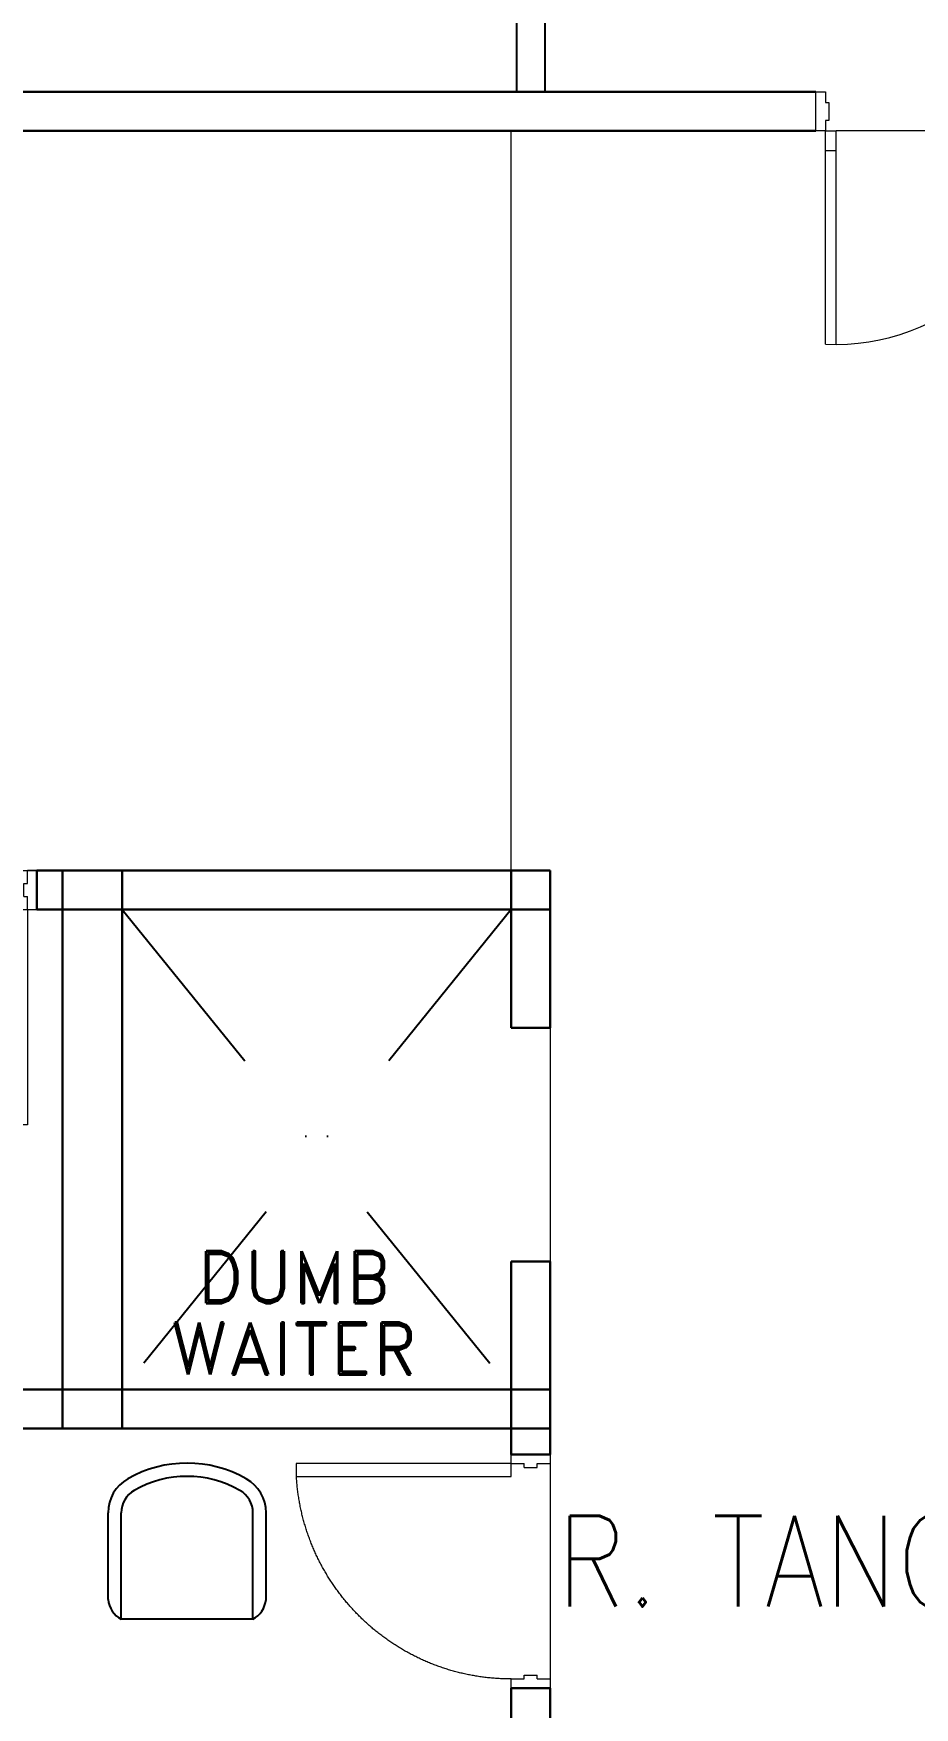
# Model space of a CAD drawing. Header units: inches. Extents: x -86493719 to 430035, y 21644 to 1519532.
# Drawn here: x 49717 to 53115, y 55154 to 61604 of the extents above; entities that cross this region are included whole.
import ezdxf
from ezdxf.enums import TextEntityAlignment as Align

# ---------------------------------------------------------------- set-up
doc = ezdxf.new("R2010")
doc.units = ezdxf.units.IN
doc.header["$MEASUREMENT"] = 0
doc.linetypes.add('DASHDOT', pattern=[1, 0.5, -0.25, 0, -0.25])
doc.linetypes.add('DASHED', pattern=[19.05, 12.7, -6.35])
for name, color, linetype in [('Cabinet', 8, 'Continuous'), ('GRID', 8, 'DASHDOT'), ('partition', 8, 'Continuous')]:
    doc.layers.add(name, color=color, linetype=linetype)
for name, color, linetype, lineweight in [('CORRIDOR', 8, 'Continuous', 20), ('DOOR', 8, 'Continuous', 20), ('DR', 8, 'Continuous', 18), ('LW', 8, 'Continuous', 20), ('t3', 8, 'Continuous', 25), ('wall', 8, 'Continuous', 30)]:
    doc.layers.add(name, color=color, linetype=linetype, lineweight=lineweight)
doc.styles.add('LAILA', font='romans.shx', dxfattribs={"width": 0.85})
doc.styles.add('VERDANA1000', font='romand.shx', dxfattribs={"height": 1000})

# ---------------------------------------------------------------- blocks, each defined once
blk = doc.blocks.new('A$C64615766')
at = {"layer": 'CORRIDOR', "color": 2}
blk.add_line((1722.5, 822.5), (77.5, 822.5), dxfattribs=at)
at = {"layer": 'DR', "color": 3}
for p, q in [((0, 822.5), (0, 972.5)), ((1800, 822.5), (1800, 972.5))]:
    blk.add_line(p, q, dxfattribs=at)
at = {"layer": 'DR'}
for p, q in [((37.5, 822.5), (77.5, 822.5)), ((37.5, 1), (37.5, 822.5)), ((77.5, 0), (77.5, 822.5)), ((1762.5, 822.5), (1722.5, 822.5)), ((1722.5, 0), (1722.5, 822.5)), ((1762.5, 1), (1762.5, 822.5)), ((37.5, 747.5), (77.5, 747.5)), ((1762.5, 747.5), (1722.5, 747.5))]:
    blk.add_line(p, q, dxfattribs=at)
for points in [[(0, 972.5), (37.5, 972.5), (37.5, 932.5), (50, 932.5), (50, 862.5), (37.5, 862.5), (37.5, 822.5), (0, 822.5)], [(1800, 972.5), (1762.5, 972.5), (1762.5, 932.5), (1750, 932.5), (1750, 862.5), (1762.5, 862.5), (1762.5, 822.5), (1800, 822.5)]]:
    blk.add_lwpolyline(points, dxfattribs=at)
at = {"layer": 'DR', "color": 8}
for centre, start, end in [((77.5, 822.5), 267.21257, 0.00009), ((1722.5, 822.5), 179.99991, 272.78743)]:
    blk.add_arc(centre, 822.5, start, end, dxfattribs=at)
blk = doc.blocks.new('Dp900')
at = {"layer": 'DOOR', "color": 4}
for p, q in [((35, 150), (0, 150)), ((35, 150), (35, 100)), ((900, 150), (865, 150)), ((865, 150), (865, 100)), ((50, 100), (35, 100)), ((50, 100), (50, 50)), ((850, 100), (850, 50)), ((865, 100), (850, 100)), ((0, 0), (35, 0)), ((50, 50), (35, 50)), ((35, 50), (35, 0)), ((865, 50), (850, 50)), ((865, 50), (865, 0)), ((865, 0), (900, 0))]:
    blk.add_line(p, q, dxfattribs=at)
at = {"layer": 'DOOR', "color": 1}
for p, q in [((0, 150), (0, 0)), ((0, 150), (0, 0)), ((900, 150), (900, 0)), ((900, 150), (900, 0))]:
    blk.add_line(p, q, dxfattribs=at)
at = {"layer": 'DOOR'}
blk.add_lwpolyline([(35, 150), (35, 980), (85, 980), (85, 150)], close=True, dxfattribs=at)
at = {"layer": 'DOOR', "color": 9, "linetype": 'DASHED', "ltscale": 100}
blk.add_arc((35, 150), 830, 360, 86.54636, dxfattribs=at)
blk = doc.blocks.new('meja mesyuarat')
at = {"color": 8}
for p, q in [((7243.2, 2766.1), (7243.2, 3100)), ((7294, 2689.9), (7294, 3099.9)), ((7802, 2689.9), (7802, 3099.9)), ((7852.8, 2766.1), (7852.8, 3100)), ((7802, 2689.9), (7294, 2689.9))]:
    blk.add_line(p, q, dxfattribs=at)
for centre, radius, start, end in [((7548, 2830.1), 461.7, 60.32545, 119.67455), ((7394.2, 3100), 151, 119.67455, 180), ((7548, 2830.1), 410.7, 60.28299, 119.71701), ((7701.8, 3100), 151, 0, 60.32545), ((7394, 3099.9), 100, 119.71701, 180), ((7702, 3099.9), 100, 0, 60.28299), ((7343.7, 2778), 101.2, 186.77827, 240.60186), ((7752.3, 2778), 101.2, 299.39814, 353.22173)]:
    blk.add_arc(centre, radius, start, end, dxfattribs=at)

msp = doc.modelspace()

# ---------------------------------------------------------------- linework, layer by layer
at = {"layer": 'GRID', "linetype": 'DASHDOT', "ltscale": 1500}
for p, q in [((51559.3, 58228.6), (50059.3, 56378.6)), ((50059.3, 58228.6), (51559.3, 56378.6))]:
    msp.add_line(p, q, dxfattribs=at)
at = {"layer": 'LW'}
for p, q in [((51559.3, 58378.6), (51559.3, 61228.6)), ((48829.3, 58378.6), (49729.3, 58378.6)), ((51709.3, 57772.6), (51709.3, 56872.6)), ((51709.3, 56128.6), (51709.3, 55228.6))]:
    msp.add_line(p, q, dxfattribs=at)
at = {"layer": 'partition'}
for p, q in [((51579.3, 61829.9), (51579.3, 61378.6)), ((51689.3, 61829.9), (51689.3, 61378.6))]:
    msp.add_line(p, q, dxfattribs=at)
at = {"layer": 'wall'}
for p, q in [((52734.3, 61378.6), (47409.3, 61378.6)), ((51709.3, 61228.6), (44059.3, 61228.6)), ((52734.3, 61228.6), (51709.3, 61228.6)), ((51709.3, 58378.6), (49729.3, 58378.6)), ((49729.3, 58228.6), (49729.3, 58378.6)), ((49829.3, 56228.6), (49829.3, 58378.6)), ((50059.3, 56228.6), (50059.3, 58378.6)), ((51559.3, 57772.6), (51559.3, 58378.6)), ((51709.3, 57772.6), (51709.3, 58378.6)), ((51709.3, 58228.6), (49729.3, 58228.6)), ((51709.3, 57772.6), (51559.3, 57772.6)), ((51559.3, 56128.6), (51559.3, 56872.6)), ((51709.3, 56872.6), (51559.3, 56872.6)), ((51709.3, 56128.6), (51709.3, 56872.6)), ((43784.3, 56378.6), (51709.3, 56378.6)), ((44284.3, 56228.6), (51709.3, 56228.6)), ((51559.3, 56128.6), (51709.3, 56128.6)), ((51709.3, 56128.6), (51559.3, 56128.6)), ((51559.3, 55228.6), (51559.3, 50503.6)), ((51709.3, 55228.6), (51559.3, 55228.6)), ((51709.3, 55228.6), (51709.3, 50503.6))]:
    msp.add_line(p, q, dxfattribs=at)

# ---------------------------------------------------------------- block references
at = {"layer": 'Cabinet'}
msp.add_blockref('meja mesyuarat', (42761.1, 52803.6), dxfattribs=at)
at = {"layer": 'DOOR', "ltscale": 2000}
msp.add_blockref('A$C64615766', (52734.3, 60406.1), dxfattribs=at)
at = {"layer": 'DOOR', "rotation": 180}
msp.add_blockref('Dp900', (49729.3, 58378.6), dxfattribs=at)
at = {"layer": 'DOOR', "xscale": -1, "rotation": 90}
msp.add_blockref('Dp900', (51709.3, 56128.6), dxfattribs=at)

# ---------------------------------------------------------------- texts
at = {"layer": 't3', "style": 'VERDANA1000'}
for s, p in [('DUMB', (50348.2, 56911.8)), ('WAITER', (50244.5, 56637))]:
    msp.add_text(s, height=200, dxfattribs=at).set_placement(p, align=Align.TOP_LEFT)
at = {"layer": 't3', "style": 'LAILA', "width": 0.85}
msp.add_text('R. TANGGA/LEGAR', height=350, dxfattribs=at).set_placement((51733.7, 55892.8), align=Align.TOP_LEFT)

doc.saveas('drawing.dxf')
